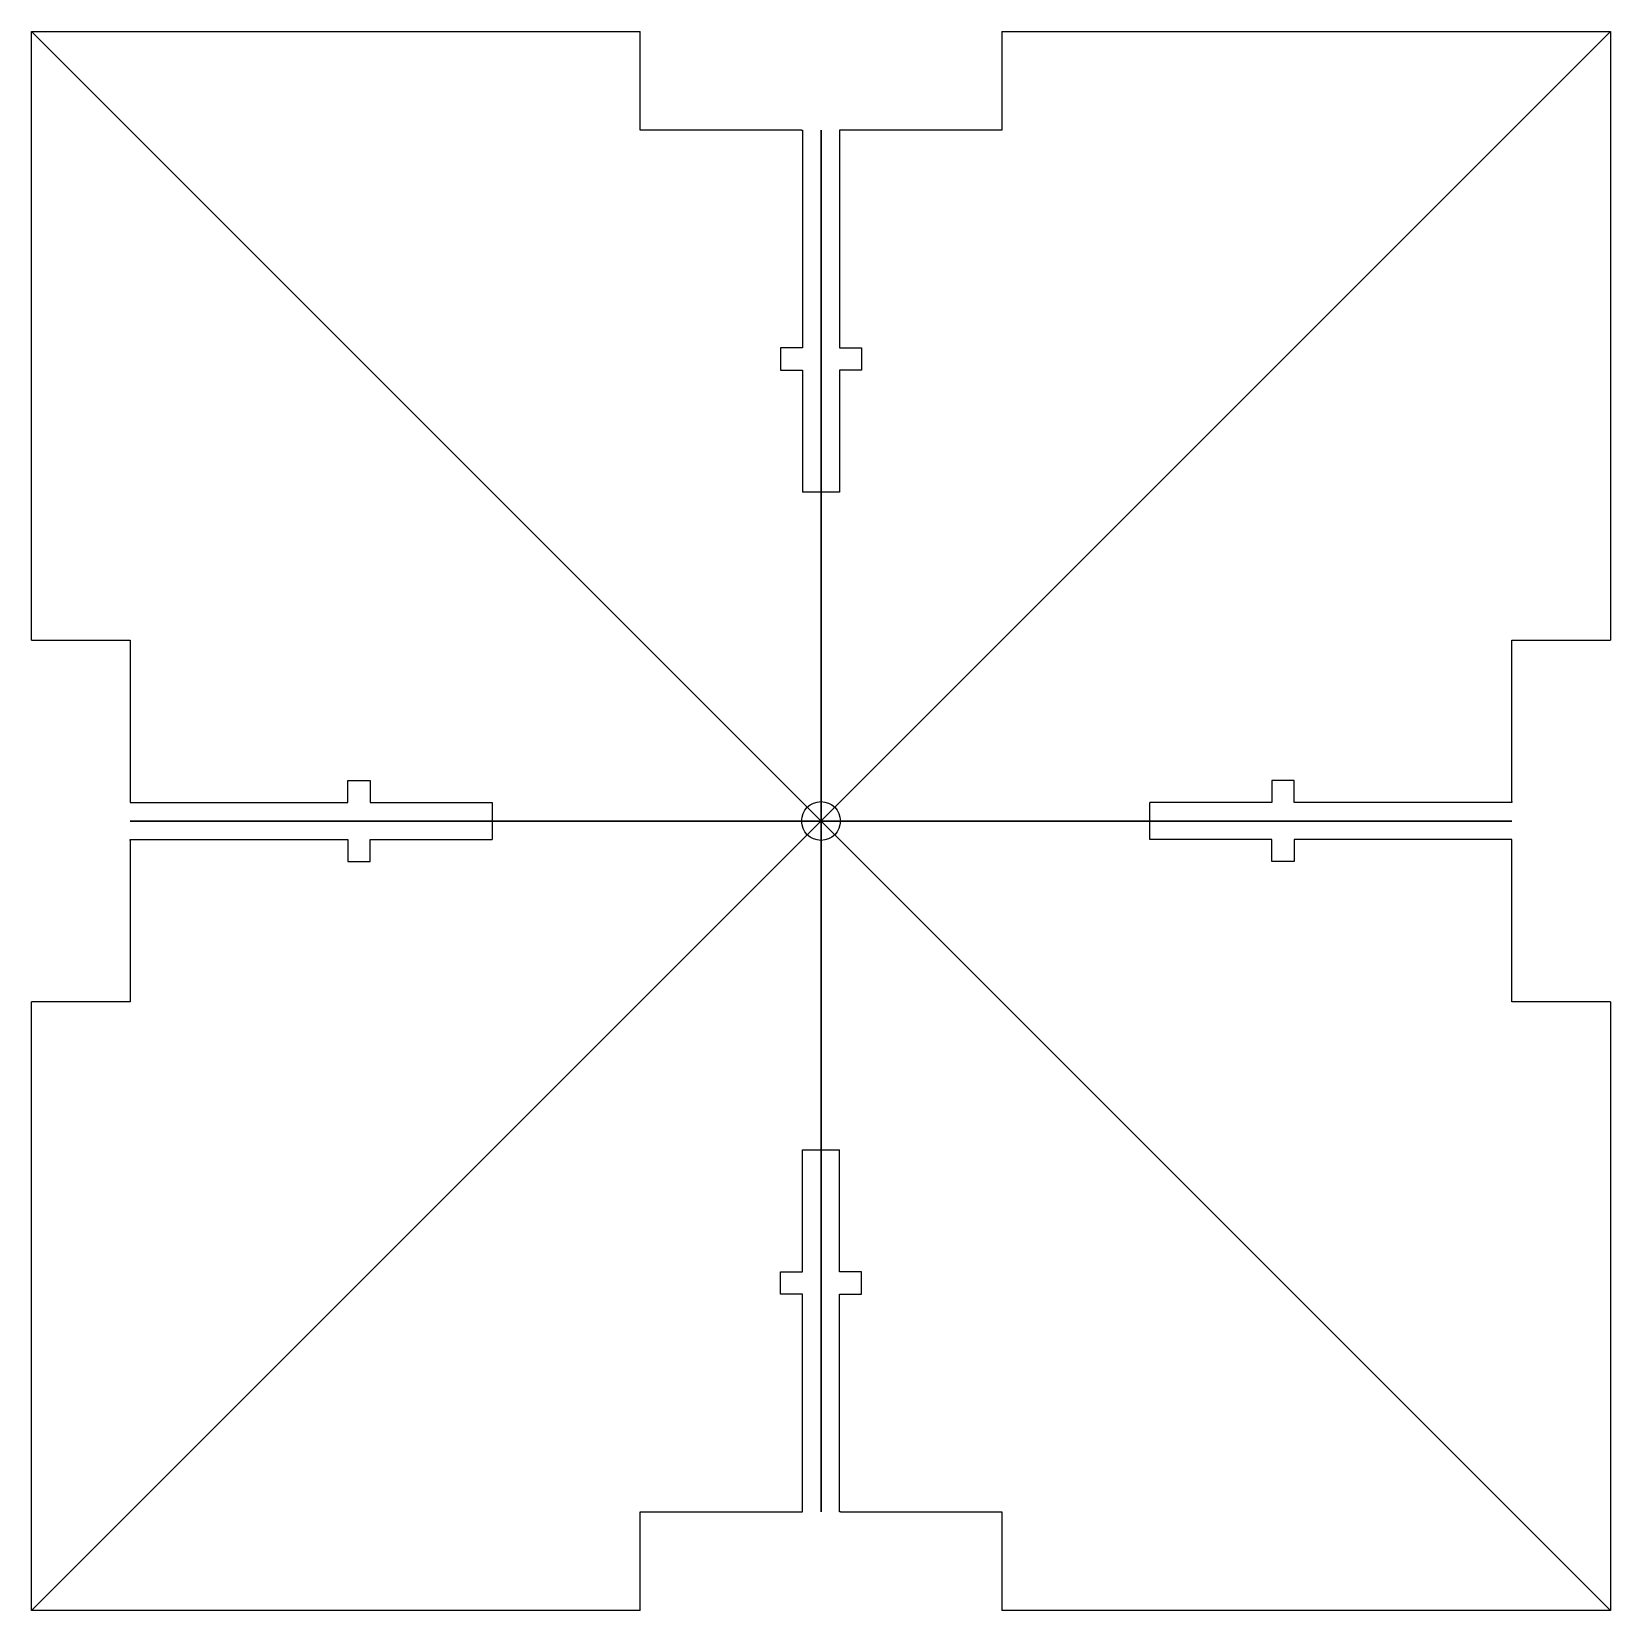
# Model space of a CAD drawing. Header units: inches. Extents: x -2 to 2, y -2 to 2.
import ezdxf

# ---------------------------------------------------------------- set-up
doc = ezdxf.new("R2010")
doc.units = ezdxf.units.IN
doc.layers.get('0').update_dxf_attribs({"linetype": 'CONTINUOUS'})

msp = doc.modelspace()

# ---------------------------------------------------------------- linework, layer by layer
for p, q in [((2, -2), (-2, 2)), ((-2, -2), (2, 2)), ((-2, 0.4578), (-2, 2)), ((-2, 2), (-0.4578, 2)), ((-0.4578, 1.75), (-0.4578, 2)), ((0.4578, 2), (0.4578, 1.75)), ((0.4578, 2), (2, 2)), ((2, 2), (2, 0.4578)), ((-0.0492, 1.75), (-0.4578, 1.75)), ((-0.0492, 1.75), (-0.0467, 1.75)), ((-0.0467, 1.75), (-0.0467, 1.199)), ((0, -1.75), (0, 1.75)), ((0, 0), (0, 1.75)), ((0, 1.75), (0, -1.75)), ((0.0492, 1.75), (0.0467, 1.75)), ((0.0467, 1.75), (0.0467, 1.199)), ((0.4578, 1.75), (0.0492, 1.75)), ((-0.1027, 1.199), (-0.1027, 1.142)), ((-0.0467, 1.199), (-0.1027, 1.199)), ((0.0467, 1.199), (0.1027, 1.199)), ((0.1027, 1.199), (0.1027, 1.142)), ((-0.1027, 1.142), (-0.0467, 1.142)), ((-0.0467, 1.142), (-0.0467, 0.833)), ((0.1027, 1.142), (0.0467, 1.142)), ((0.0467, 1.142), (0.0467, 0.833)), ((0.0467, 0.833), (-0.0467, 0.833)), ((-2, 0.4578), (-1.75, 0.4578)), ((-1.75, 0.4578), (-1.75, 0.0492)), ((1.75, 0.4578), (2, 0.4578)), ((1.75, 0.0492), (1.75, 0.4578)), ((0, 0), (0, 0.125)), ((-1.199, 0.0467), (-1.199, 0.1027)), ((-1.199, 0.1027), (-1.142, 0.1027)), ((-1.142, 0.1027), (-1.142, 0.0467)), ((1.142, 0.1027), (1.142, 0.0467)), ((1.199, 0.1027), (1.142, 0.1027)), ((1.199, 0.0467), (1.199, 0.1027)), ((-1.75, 0.0492), (-1.75, 0.0467)), ((-1.75, 0.0467), (-1.199, 0.0467)), ((-1.142, 0.0467), (-0.833, 0.0467)), ((-0.833, 0.0467), (-0.833, -0.0467)), ((1.142, 0.0467), (0.833, 0.0467)), ((0.833, -0.0467), (0.833, 0.0467)), ((1.75, 0.0467), (1.199, 0.0467)), ((1.75, 0.0492), (1.75, 0.0467)), ((-0.1, 0), (-1.75, 0)), ((1.75, 0), (-1.75, 0)), ((-1.75, 0), (1.75, 0)), ((0, 0), (0, -0.125)), ((0, 0), (1.75, 0)), ((0, 0), (0, -1.75)), ((-1.75, -0.0492), (-1.75, -0.0467)), ((-1.75, -0.0467), (-1.199, -0.0467)), ((-1.75, -0.0492), (-1.75, -0.4578)), ((-1.199, -0.0467), (-1.199, -0.1027)), ((-1.142, -0.1027), (-1.142, -0.0467)), ((-1.142, -0.0467), (-0.833, -0.0467)), ((1.142, -0.0467), (0.833, -0.0467)), ((1.142, -0.1027), (1.142, -0.0467)), ((1.199, -0.0467), (1.199, -0.1027)), ((1.75, -0.0467), (1.199, -0.0467)), ((1.75, -0.0492), (1.75, -0.0467)), ((1.75, -0.4578), (1.75, -0.0492)), ((-1.199, -0.1027), (-1.142, -0.1027)), ((1.199, -0.1027), (1.142, -0.1027)), ((-1.75, -0.4578), (-2, -0.4578)), ((-2, -2), (-2, -0.4578)), ((2, -0.4578), (1.75, -0.4578)), ((2, -0.4578), (2, -2)), ((-0.0467, -1.142), (-0.0467, -0.833)), ((-0.0467, -0.833), (0.0467, -0.833)), ((0.0467, -1.142), (0.0467, -0.833)), ((-0.1027, -1.199), (-0.1027, -1.142)), ((-0.1027, -1.142), (-0.0467, -1.142)), ((0.1027, -1.142), (0.0467, -1.142)), ((0.1027, -1.199), (0.1027, -1.142)), ((-0.0467, -1.199), (-0.1027, -1.199)), ((-0.0467, -1.75), (-0.0467, -1.199)), ((0.0467, -1.75), (0.0467, -1.199)), ((0.0467, -1.199), (0.1027, -1.199)), ((-0.4578, -2), (-0.4578, -1.75)), ((-0.4578, -1.75), (-0.0492, -1.75)), ((-0.0492, -1.75), (-0.0467, -1.75)), ((0.0492, -1.75), (0.0467, -1.75)), ((0.0492, -1.75), (0.4578, -1.75)), ((0.4578, -1.75), (0.4578, -2)), ((-0.4578, -2), (-2, -2)), ((2, -2), (0.4578, -2))]:
    msp.add_line(p, q)
msp.add_circle((0, 0), 0.049)

doc.saveas('drawing.dxf')
